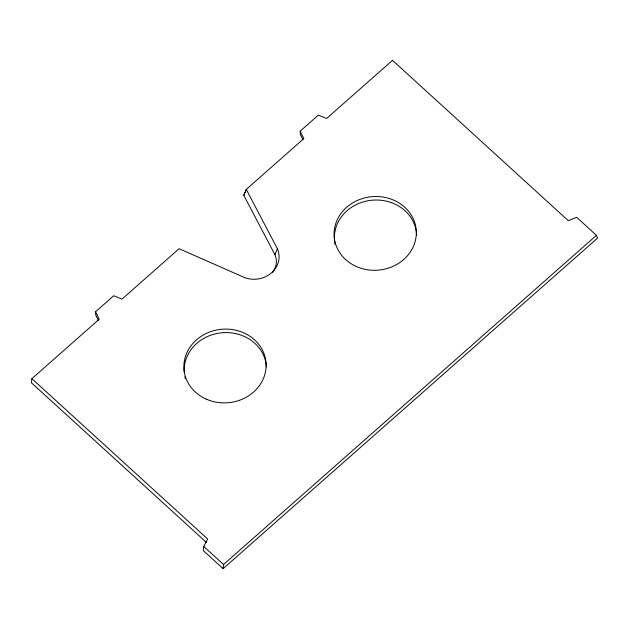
<?xml version="1.0" encoding="UTF-8"?>
<svg xmlns="http://www.w3.org/2000/svg" width="629" height="629" viewBox="0 0 629 629"><rect width="100%" height="100%" fill="white"/><g stroke="black" fill="none" stroke-linecap="round" stroke-linejoin="round"><path stroke-width="0.94" d="M31.882 378.658L207.696 539.053L203.749 546.483L203.316 550.627L223.098 568.671L597.55 238.132L596.434 235.348L576.659 217.304L568.317 220.716L392.504 60.329L326.6 118.504L318.384 115.099L300.182 131.17L303.838 138.592L246.285 189.4L277.397 248.722A24.665 22.094 -4.8 0 1 271.571 272.782A24.665 22.094 -4.8 0 1 244.673 277.609L179.092 248.714L121.955 299.152L113.747 295.748L95.545 311.819L99.201 319.241L31.882 378.658L31.45 382.809L206.54 542.536M223.098 568.671L223.531 564.52L596.434 235.348M272.601 272.443A21.158 18.956 -4.8 0 0 274.92 254.674L243.808 195.36L246.285 189.4M274.92 254.674L277.397 248.722M243.808 195.36L246.45 189.258M203.749 546.483L223.531 564.52M302.919 139.63L300.473 134.677L300.182 131.17M98.273 320.271L95.836 315.326L95.545 311.819M335.029 244.194A41.152 36.859 -4.8 0 1 371.314 200.281A41.152 36.859 -4.8 0 1 416.602 235.388M185.288 378.689A41.152 36.859 -4.8 0 1 184.84 376.795M184.218 372.014A41.152 36.859 -4.8 0 1 223.24 332.678A41.152 36.859 -4.8 0 1 266.374 366.959M354.52 265.635A41.152 36.859 -4.8 0 0 416.319 232.832A41.152 36.859 -4.8 0 0 354.74 201.736A41.152 36.859 -4.8 0 0 354.52 265.635M206.249 399.124A41.152 36.859 -4.8 0 0 266.075 363.452A41.152 36.859 -4.8 0 0 202.68 335.367A41.152 36.859 -4.8 0 0 206.249 399.124"/></g></svg>
